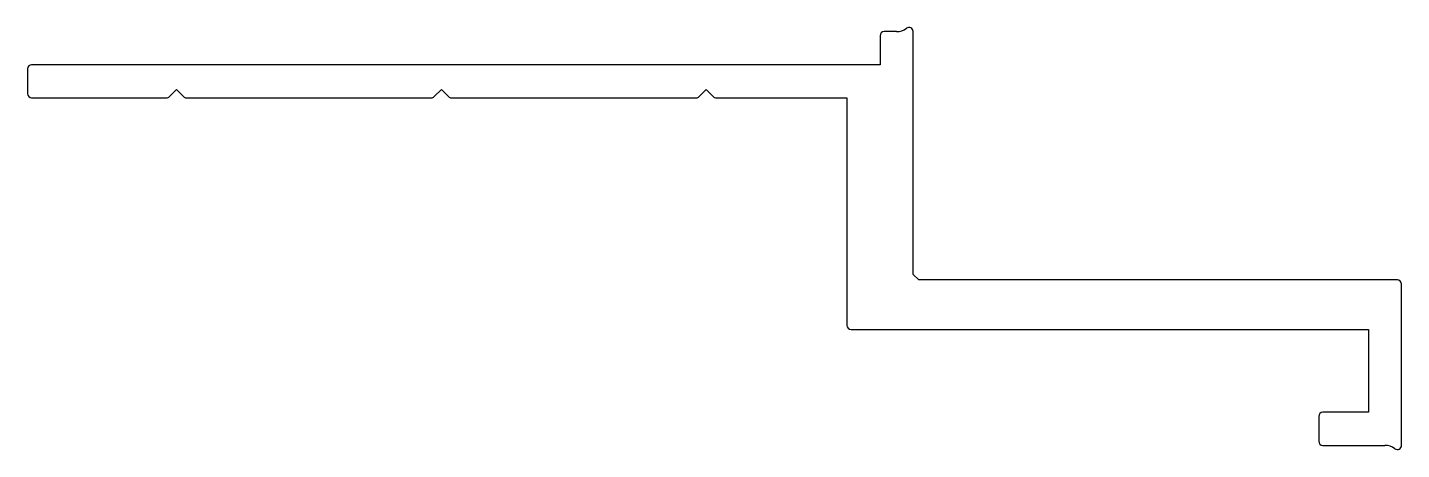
# Model space of a CAD drawing. Extents: x 2214.7 to 2297.7, y 1236.4 to 1261.9.
import ezdxf

# ---------------------------------------------------------------- set-up
doc = ezdxf.new("R2010")
doc.units = 0
doc.layers.get('0').update_dxf_attribs({"linetype": 'CONTINUOUS'})

msp = doc.modelspace()

# ---------------------------------------------------------------- linework, layer by layer
for p, q in [((2267.216, 1261.678), (2266.466, 1261.678)), ((2268.216, 1247.011), (2268.216, 1261.678)), ((2266.216, 1261.428), (2266.216, 1259.678)), ((2214.716, 1259.428), (2214.716, 1257.928)), ((2266.216, 1259.678), (2214.966, 1259.678)), ((2214.966, 1257.678), (2223.112, 1257.678)), ((2223.716, 1258.178), (2223.289, 1257.751)), ((2223.716, 1258.178), (2224.143, 1257.751)), ((2224.319, 1257.678), (2239.112, 1257.678)), ((2239.716, 1258.178), (2239.289, 1257.751)), ((2239.716, 1258.178), (2240.143, 1257.751)), ((2240.319, 1257.678), (2255.112, 1257.678)), ((2255.716, 1258.178), (2255.289, 1257.751)), ((2255.716, 1258.178), (2256.143, 1257.751)), ((2256.319, 1257.678), (2264.216, 1257.678)), ((2264.216, 1257.678), (2264.216, 1243.928)), ((2268.549, 1246.678), (2268.216, 1247.011)), ((2297.466, 1246.678), (2268.549, 1246.678)), ((2297.716, 1236.678), (2297.716, 1246.428)), ((2264.466, 1243.678), (2295.716, 1243.678)), ((2295.716, 1243.678), (2295.716, 1238.678)), ((2292.716, 1238.428), (2292.716, 1236.928)), ((2295.716, 1238.678), (2292.966, 1238.678)), ((2292.966, 1236.678), (2296.716, 1236.678))]:
    msp.add_line(p, q)
for centre, radius, start, end in [((2266.466, 1261.428), 0.25, 90, 180), ((2267.216, 1262.678), 1, 270, 306.8699), ((2267.966, 1261.678), 0.25, 0, 126.8699), ((2214.966, 1259.428), 0.25, 90, 180), ((2214.966, 1257.928), 0.25, 180, 270), ((2223.112, 1257.928), 0.25, 270, 315), ((2224.319, 1257.928), 0.25, 225, 270), ((2239.112, 1257.928), 0.25, 270, 315), ((2240.319, 1257.928), 0.25, 225, 270), ((2255.112, 1257.928), 0.25, 270, 315), ((2256.319, 1257.928), 0.25, 225, 270), ((2297.466, 1246.428), 0.25, 0, 90), ((2264.466, 1243.928), 0.25, 180, 270), ((2292.966, 1238.428), 0.25, 90, 180), ((2292.966, 1236.928), 0.25, 180, 270), ((2296.716, 1235.678), 1, 53.1301, 90), ((2297.466, 1236.678), 0.25, 233.1301, 360)]:
    msp.add_arc(centre, radius, start, end)

doc.saveas('drawing.dxf')
